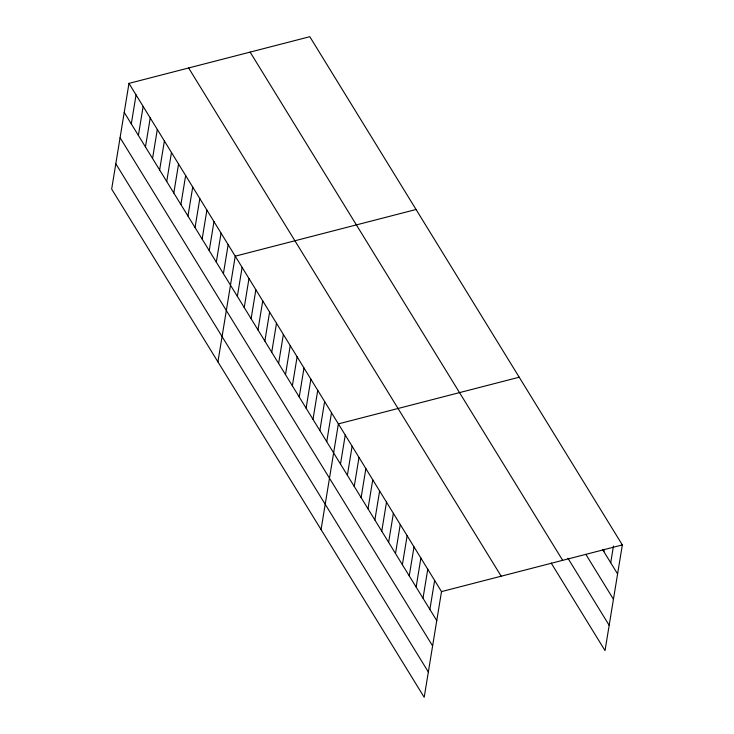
<?xml version="1.0" encoding="UTF-8"?>
<svg xmlns="http://www.w3.org/2000/svg" width="734" height="734" viewBox="0 0 734 734"><rect width="100%" height="100%" fill="white"/><g stroke="black" fill="none" stroke-linecap="round" stroke-linejoin="round"><path stroke-width="1.1" d="M128.973 83.382L111.66 189.069L424.197 697.3L441.51 591.604L128.973 83.382L309.803 36.7L622.34 544.931L605.027 650.618L551.17 563.033M131.303 123.908L136.056 94.897M138.387 135.423L143.139 106.421M145.47 146.947L150.222 117.935M152.553 158.471L157.305 129.459M159.636 169.985L164.388 140.974M166.728 181.509L171.472 152.498M173.811 193.024L178.555 164.021M180.894 204.547L185.647 175.536M187.977 216.062L192.73 187.06M195.06 227.586L199.813 198.575M202.144 239.11L206.896 210.098M209.227 250.624L213.979 221.613M216.31 262.148L221.062 233.137M223.402 273.663L228.146 244.661M217.925 361.871L235.229 256.175L416.059 209.502M237.357 296.362L242.11 267.359M244.229 307.546L248.982 278.535M251.111 318.73L255.863 289.719M257.983 329.905L262.735 300.903M264.864 341.09L269.607 312.078M271.736 352.274L276.489 323.263M278.617 363.449L283.361 334.447M285.489 374.634L290.242 345.622M292.361 385.818L297.114 356.807M299.243 396.993L303.986 367.991M306.115 408.177L310.867 379.166M312.996 419.362L317.739 390.35M319.868 430.537L324.621 401.535M326.74 441.721L331.493 412.71M321.061 529.581L338.374 423.894L519.204 377.212M340.493 464.081L345.246 435.069M347.375 475.265L352.118 446.254M354.247 486.44L358.999 457.438M361.119 497.624L365.871 468.613M368 508.809L372.753 479.797M374.872 519.984L379.625 490.982M381.753 531.168L386.497 502.157M388.625 542.353L393.378 513.341M395.507 553.528L400.25 524.526M402.379 564.712L407.131 535.701M409.251 575.896L414.004 546.885M416.132 587.072L420.885 558.069M423.004 598.256L427.757 569.245M429.885 609.431L434.629 580.429M603.834 551.573L604.201 549.344M610.716 562.758L613.45 546.023M441.51 591.604L622.34 544.931M602.687 549.711L617.588 573.942M585.943 554.519L613.441 599.247M567.923 558.225L609.174 625.313M250.129 52.105L562.666 560.336M188.647 67.978L501.184 576.208M124.22 112.385L436.758 620.615M120.073 137.689L432.61 645.92M115.807 163.765L428.344 671.995"/></g></svg>
